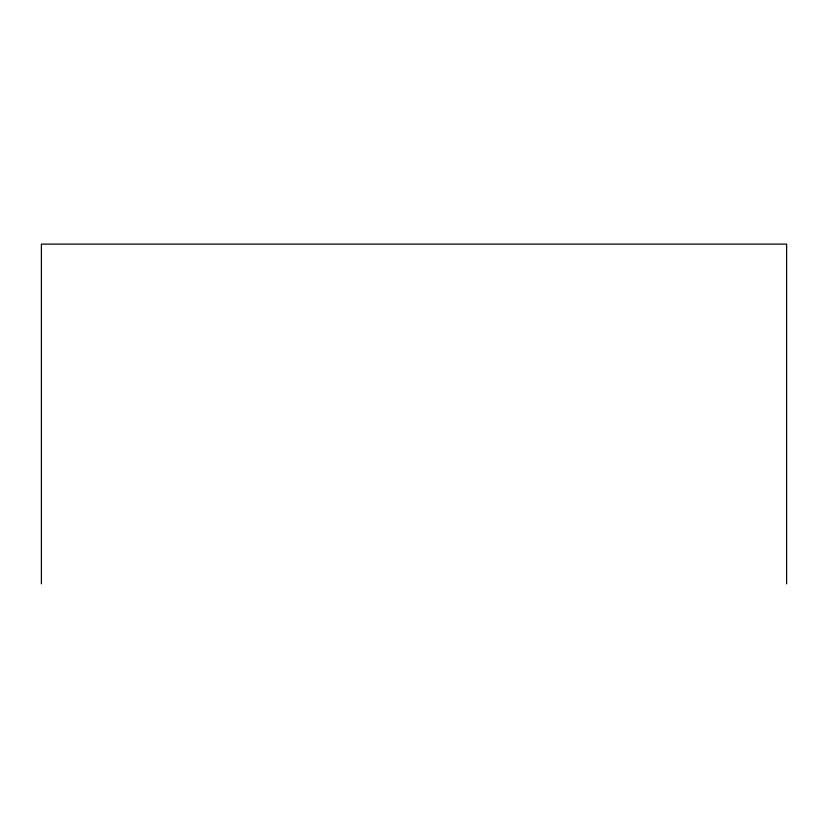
<?xml version="1.0" encoding="UTF-8"?>
<svg xmlns="http://www.w3.org/2000/svg" width="828" height="828" viewBox="0 0 828 828"><rect width="100%" height="100%" fill="white"/><g stroke="black" fill="none" stroke-linecap="round" stroke-linejoin="round"><path stroke-width="1.24" d="M786.6 583.875L786.6 244.125L41.4 244.125L41.4 583.875"/></g></svg>
